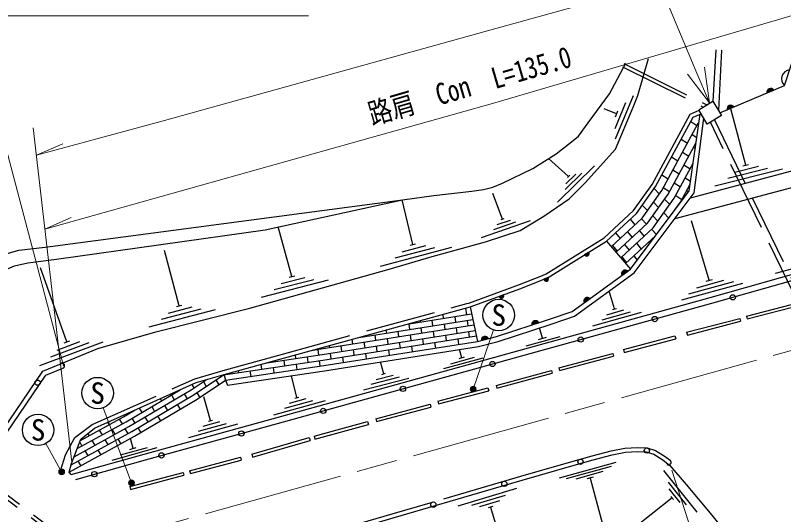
# Model space of a CAD drawing. Units: millimetres at full size, sheet at 1:1000; details may follow other scales. Extents: x 40000 to 680000, y 20000 to 380000.
# Drawn here: x 85316 to 151141, y 268140 to 310914 of the extents above; entities that cross this region are included whole.
import ezdxf
from ezdxf.enums import TextEntityAlignment as Align

# ---------------------------------------------------------------- set-up
doc = ezdxf.new("R2010")
doc.units = ezdxf.units.MM
doc.header["$LTSCALE"] = 1000
doc.linetypes.add('CHAIN', pattern=[18.5, 12, -1.5, 3.5, -1.5])
doc.linetypes.add('DASHED', pattern=[7.5, 6, -1.5])
for name, color, linetype, lineweight in [('M-BGD', 7, 'Continuous', 25), ('M-BMK', 2, 'CHAIN', 13), ('M-STR-HTXT', 7, 'Continuous', 13), ('M-STR-STRC', 7, 'Continuous', 25)]:
    doc.layers.add(name, color=color, linetype=linetype, lineweight=lineweight)
doc.styles.add('ＭＳ ゴシック', font='')
doc.styles.get('ＭＳ ゴシック').set_extended_font_data('MS Gothic')

msp = doc.modelspace()

# ---------------------------------------------------------------- hatches: boundary and pattern name
at = {"layer": 'M-BGD'}
for points in [[(150290, 304506), (149714, 304263, -0.84072)], [(146875, 303066), (146298, 302823, -0.84072)], [(134424, 290610, -0.4608), (134378, 290304, -0.4608), (134084, 290397)], [(137788, 289003), (137282, 288636, -0.84072)], [(130974, 288448, -0.4608), (130874, 288155, -0.4608), (130601, 288299)], [(127140, 286973, -0.4608), (127031, 286684, -0.4608), (126762, 286836)], [(134552, 286654), (134045, 286287, -0.84072)], [(130154, 284585), (129560, 284388, -0.84072)], [(125843, 283216), (125237, 283064, -0.84072)]]:
    msp.add_hatch(color=256, dxfattribs=at).paths.add_polyline_path(points)
at = {"layer": 'M-STR-HTXT'}
for points in [[(124761, 279016, -1), (124322, 278777, -0.41421), (124422, 279116, -0.41421)], [(89503, 271931, -1), (89064, 271692, -0.41421), (89164, 272031, -0.41421)], [(95487, 270977, -1), (95048, 270738, -0.41421), (95148, 271077, -0.41421)]]:
    msp.add_hatch(color=256, dxfattribs=at).paths.add_polyline_path(points)

# ---------------------------------------------------------------- linework, layer by layer
at = {"layer": 'M-BGD'}
for p, q in [((143157, 295267), (192361, 308393)), ((145321, 307971), (145089, 303552)), ((145820, 307945), (145549, 302783)), ((141838, 293510), (193870, 307387)), ((149714, 304263), (150290, 304506)), ((136738, 300348), (138264, 304046)), ((136835, 302471), (135774, 302909)), ((136711, 301225), (137626, 303443)), ((146298, 302823), (146875, 303066)), ((147890, 298088), (146607, 302894)), ((136729, 302213), (136942, 302730)), ((143181, 301812), (143713, 301470)), ((142359, 300296), (142890, 299954)), ((143301, 300712), (143709, 300449)), ((143421, 299611), (143576, 299512)), ((142478, 299196), (143009, 298853)), ((132711, 297115), (130992, 298647)), ((141536, 298780), (142067, 298438)), ((131753, 294920), (134927, 298022)), ((141656, 297680), (142187, 297338)), ((142598, 298096), (143129, 297753)), ((145258, 296303), (151055, 297779)), ((146372, 296958), (149763, 297822)), ((146961, 297480), (148996, 297998)), ((147653, 298027), (148127, 298148)), ((132415, 295987), (133845, 297385)), ((132491, 296481), (133350, 297320)), ((132611, 297017), (132811, 297213)), ((140713, 297264), (141244, 296922)), ((142718, 296995), (143175, 296701)), ((141775, 296580), (142306, 296237)), ((127064, 293464), (126228, 295652)), ((140044, 296082), (140489, 295621)), ((140833, 296164), (141364, 295822)), ((142837, 295895), (142991, 295796)), ((119374, 291280), (118455, 295099)), ((139983, 294906), (140429, 294445)), ((140935, 295160), (141380, 294699)), ((141895, 295479), (142426, 295137)), ((139032, 294653), (139477, 294192)), ((139923, 293731), (140368, 293270)), ((140874, 293984), (141301, 293543)), ((125258, 291896), (129452, 293329)), ((126312, 292573), (128205, 293219)), ((126593, 292986), (127729, 293374)), ((126932, 293419), (127197, 293509)), ((137997, 293453), (138391, 292959)), ((138962, 293488), (139400, 293035)), ((144765, 288218), (143251, 293303)), ((109012, 288549), (107834, 292793)), ((136731, 292281), (137125, 291787)), ((137758, 292373), (138152, 291879)), ((138785, 292465), (139178, 291971)), ((139838, 292582), (140255, 292150)), ((137605, 289657), (140154, 292016)), ((116592, 289414), (122716, 291059)), ((117871, 290130), (121251, 291039)), ((118453, 290660), (120481, 291205)), ((119137, 291216), (119610, 291343)), ((135974, 291581), (138018, 289170)), ((136492, 291202), (136886, 290708)), ((137519, 291294), (137913, 290800)), ((138546, 291386), (138940, 290892)), ((139572, 291478), (139664, 291363)), ((99352, 286021), (98087, 290767)), ((134424, 290610), (134084, 290397)), ((138307, 290306), (138597, 289942)), ((150457, 288824), (156060, 290347)), ((137280, 290214), (137674, 289720)), ((89740, 282944), (87475, 289278)), ((137282, 288636), (137788, 289003)), ((108086, 287938), (110119, 288464)), ((108775, 288488), (109249, 288611)), ((130974, 288448), (130601, 288299)), ((106416, 286761), (112150, 288247)), ((107499, 287414), (110887, 288291)), ((142420, 286545), (147636, 287983)), ((143012, 287051), (146869, 288113)), ((143696, 287581), (146010, 288219)), ((144495, 288144), (145035, 288293)), ((136642, 285759), (136234, 287203)), ((127140, 286973), (126762, 286836)), ((134045, 286287), (134552, 286654)), ((147959, 285148), (152598, 286343)), ((96792, 284241), (102455, 285709)), ((97839, 284884), (101227, 285763)), ((98426, 285409), (100459, 285936)), ((99115, 285959), (99590, 286082)), ((123884, 285837), (123958, 285262)), ((124273, 285932), (124916, 282983)), ((136474, 285711), (136811, 285807)), ((148021, 284906), (152660, 286101)), ((118877, 284462), (124404, 285332)), ((121936, 285302), (121982, 284950)), ((122970, 285106), (123031, 284630)), ((134799, 284303), (138975, 285483)), ((135602, 284842), (138008, 285522)), ((136002, 285266), (137445, 285674)), ((147959, 285148), (148021, 284906)), ((114733, 283324), (124506, 284862)), ((119017, 284484), (119078, 284008)), ((119989, 284767), (120005, 284639)), ((120993, 284795), (121054, 284319)), ((122043, 284474), (122104, 283998)), ((124019, 284785), (124080, 284309)), ((129560, 284388), (130154, 284585)), ((142829, 283759), (147377, 284954)), ((142892, 283517), (147441, 284712)), ((147377, 284954), (147441, 284712)), ((117067, 283965), (117102, 283696)), ((118090, 283852), (118151, 283376)), ((120066, 284163), (120127, 283687)), ((121116, 283842), (121177, 283366)), ((123092, 284153), (123153, 283677)), ((124142, 283833), (124203, 283356)), ((130473, 283245), (130226, 284135)), ((142829, 283759), (142892, 283517)), ((114146, 283162), (114198, 282753)), ((115119, 283430), (115125, 283385)), ((116113, 283541), (116174, 283065)), ((117163, 283220), (117224, 282744)), ((119139, 283531), (119200, 283055)), ((120189, 283211), (120250, 282734)), ((122165, 283522), (122226, 283045)), ((123214, 283201), (123276, 282725)), ((125237, 283064), (125843, 283216)), ((129091, 282613), (131982, 283414)), ((130136, 283152), (130810, 283338)), ((137419, 282278), (141832, 283451)), ((137483, 282037), (141896, 283210)), ((141832, 283451), (141896, 283210)), ((87412, 280916), (92828, 282950)), ((88355, 281654), (91631, 282885)), ((88884, 282238), (90850, 282976)), ((89511, 282858), (89969, 283030)), ((112198, 282627), (112222, 282442)), ((113210, 282598), (113271, 282122)), ((115186, 282909), (115247, 282433)), ((116236, 282588), (116297, 282112)), ((118212, 282899), (118273, 282423)), ((119262, 282579), (119323, 282102)), ((121238, 282890), (121299, 282414)), ((109276, 281825), (109315, 281520)), ((111233, 282289), (111294, 281813)), ((112283, 281966), (112344, 281490)), ((114259, 282277), (114320, 281801)), ((115309, 281956), (115370, 281480)), ((117285, 282268), (117346, 281791)), ((123572, 281583), (123377, 282285)), ((131885, 280720), (136513, 281949)), ((136513, 281949), (136577, 281708)), ((137419, 282278), (137483, 282037)), ((107329, 281287), (107337, 281228)), ((108326, 281374), (108387, 280898)), ((110305, 281667), (110366, 281191)), ((111355, 281337), (111416, 280861)), ((113332, 281645), (113393, 281169)), ((116872, 280203), (116608, 281219)), ((122013, 280653), (125386, 281587)), ((122624, 281071), (124648, 281632)), ((123336, 281517), (123808, 281648)), ((131949, 280478), (136577, 281708)), ((104409, 280474), (104429, 280312)), ((105419, 280459), (105480, 279982)), ((106355, 281016), (106408, 280605)), ((107398, 280751), (107459, 280275)), ((109376, 281044), (109438, 280568)), ((126497, 279217), (131249, 280492)), ((131249, 280492), (131314, 280250)), ((131885, 280720), (131949, 280478)), ((103340, 279642), (103202, 280139)), ((109443, 278169), (108977, 280045)), ((115155, 278827), (119042, 279838)), ((115813, 279308), (118233, 279937)), ((116222, 279724), (117673, 280102)), ((116703, 280159), (117041, 280247)), ((126562, 278976), (131314, 280250)), ((100436, 279284), (100612, 278995)), ((101427, 279542), (101677, 279131)), ((102491, 279678), (102741, 279268)), ((103331, 279664), (103498, 279234)), ((126497, 279217), (126562, 278976)), ((99777, 278482), (100027, 278072)), ((100862, 278584), (101112, 278174)), ((121507, 277863), (125807, 278991)), ((121570, 277621), (125871, 278749)), ((125807, 278991), (125871, 278749)), ((97730, 278075), (97840, 277894)), ((98684, 278393), (98934, 277983)), ((102036, 276198), (101451, 278240)), ((107470, 276687), (111897, 277917)), ((108399, 277256), (110808, 277925)), ((108800, 277679), (110246, 278081)), ((109274, 278122), (109611, 278216)), ((121507, 277863), (121570, 277621)), ((95926, 277269), (96153, 276896)), ((96997, 277395), (97246, 276985)), ((98090, 277484), (98340, 277074)), ((99183, 277573), (99433, 277163)), ((116195, 276359), (120848, 277601)), ((116260, 276117), (120913, 277360)), ((120848, 277601), (120913, 277360)), ((95023, 276866), (95060, 276807)), ((96403, 276486), (96653, 276076)), ((97496, 276575), (97746, 276165)), ((93219, 276060), (93350, 275846)), ((94209, 276319), (94459, 275909)), ((95309, 276397), (95559, 275987)), ((100180, 274745), (104377, 275917)), ((100994, 275284), (103402, 275956)), ((101395, 275707), (102839, 276111)), ((101868, 276151), (102205, 276245)), ((110920, 274857), (115494, 276110)), ((110986, 274616), (115560, 275869)), ((115494, 276110), (115560, 275869)), ((116195, 276359), (116260, 276117)), ((92490, 275374), (92740, 274963)), ((93600, 275436), (93850, 275026)), ((94709, 275499), (94959, 275088)), ((95809, 275577), (96059, 275167)), ((91516, 275089), (91630, 274901)), ((91881, 274491), (92131, 274080)), ((92990, 274553), (93240, 274143)), ((94100, 274616), (94350, 274205)), ((95407, 273806), (95172, 274657)), ((105564, 273308), (110499, 274743)), ((105633, 273068), (110569, 274503)), ((110499, 274743), (110569, 274503)), ((110920, 274857), (110986, 274616)), ((90827, 274337), (91021, 274018)), ((93607, 272811), (97462, 273877)), ((94314, 273255), (96627, 273895)), ((95137, 273732), (95677, 273881)), ((90381, 273186), (90411, 273135)), ((91271, 273608), (91521, 273197)), ((92381, 273670), (92631, 273260)), ((105564, 273308), (105633, 273068)), ((90661, 272725), (90912, 272314)), ((100250, 271896), (104599, 273050)), ((100314, 271655), (104663, 272809)), ((104599, 273050), (104663, 272809)), ((131942, 271289), (136793, 272639)), ((100250, 271896), (100314, 271655)), ((136358, 272269), (132505, 271196)), ((140848, 271918), (143718, 268346)), ((95126, 270543), (99686, 271750)), ((95190, 270301), (99749, 271508)), ((99686, 271750), (99749, 271508)), ((135652, 271824), (133340, 271180)), ((134830, 271346), (134291, 271195)), ((134560, 271270), (135940, 266190)), ((95126, 270543), (95190, 270301)), ((142832, 268970), (141266, 270918)), ((123245, 268896), (128281, 270395)), ((142285, 269172), (141345, 270341)), ((127287, 269786), (124411, 268930)), ((126797, 269327), (125072, 268813)), ((141581, 269568), (137996, 266722)), ((141691, 269432), (141472, 269705)), ((126221, 268843), (125819, 268723)), ((126020, 268783), (127257, 264742))]:
    msp.add_line(p, q, dxfattribs=at)
at = {"layer": 'M-BGD', "linetype": 'DASHED'}
for p, q in [((137459, 306782), (144564, 303238)), ((137325, 306514), (144258, 303056)), ((159111, 272524), (144863, 301766)), ((145206, 301971), (159462, 272586))]:
    msp.add_line(p, q, dxfattribs=at)
at = {"layer": 'M-BGD'}
for points in [[(145681, 302563), (151227, 304901), (152503, 308823), (152581, 309790)], [(90098, 271570), (96346, 273322), (107637, 276422), (144845, 286728), (174928, 295261), (211259, 305674), (220124, 307947)], [(90487, 271160), (96480, 272840), (107770, 275940), (144980, 286247), (175066, 294780), (211459, 305166), (220259, 307502)], [(61603, 273942), (74155, 275819), (81037, 287523), (81725, 288330), (82677, 289253), (83457, 289899), (84537, 290497), (85612, 290790), (87858, 291046), (118486, 295106), (121178, 295486), (124430, 295848), (125438, 295989), (126225, 296201), (127062, 296544), (129654, 297804), (131640, 299056), (133109, 300202), (133551, 300566), (134407, 301694), (136232, 304182), (137621, 306815)], [(63849, 265873), (74959, 267522), (80118, 269348), (87676, 280421), (92391, 282360), (97357, 283795), (105402, 285837), (117339, 289181), (121033, 290254), (125599, 291520), (128560, 292475), (130609, 293702), (132762, 295182), (134135, 296580), (136734, 299462), (138256, 303057), (138647, 304058), (139562, 307231)], [(90098, 271570), (89918, 271768), (90121, 272516), (90934, 274614), (92084, 275553), (100801, 279447), (103212, 280142), (108291, 281554), (124090, 285893), (124273, 285932), (128634, 287516), (130966, 288445), (135974, 291581), (138534, 293950), (140162, 296249), (143381, 302180), (144072, 302479)], [(89918, 271768), (95528, 274853), (100882, 278019), (103331, 279664), (111742, 280909), (124916, 282983), (126552, 283394), (131072, 284888), (133010, 285536), (138018, 289170), (143060, 295887), (143993, 302444)], [(130489, 288632), (130807, 288758), (135761, 291860), (138269, 294182), (139865, 296435), (143131, 302453), (143891, 302782)], [(103498, 279234), (111810, 280464), (125006, 282541), (126677, 282962), (131213, 284461), (133218, 285131), (138337, 288846), (143489, 295709), (144295, 302106)], [(136382, 291100), (139010, 293532), (140698, 295916), (143831, 301688), (143889, 301713)], [(136790, 290619), (139486, 293115), (141234, 295582), (143650, 300033)], [(137198, 290138), (139962, 292697), (141770, 295249), (143395, 298243)], [(141890, 294329), (142305, 294915), (143140, 296453)], [(61930, 272767), (74875, 275073), (81872, 287313), (82557, 288054), (83753, 288823), (85246, 289462), (86389, 289706), (88827, 290031), (106713, 292550), (118486, 295106)], [(110658, 282204), (111525, 282333), (124609, 284392)], [(106866, 281158), (111597, 281858), (124711, 283922)], [(90093, 272412), (95290, 275270), (100625, 278425), (103154, 280123), (111670, 281384), (124813, 283453)], [(81151, 270153), (87939, 280096), (89394, 280695)], [(90347, 273100), (95052, 275687), (100369, 278832), (101650, 279692)], [(90617, 273796), (94814, 276104), (99436, 278838)], [(90887, 274492), (94576, 276521), (95581, 277115)], [(122015, 269492), (126183, 270713), (128634, 271424), (133105, 272727), (134745, 273176), (136372, 273592), (137538, 273829), (138616, 273903), (139437, 273857), (140175, 273629), (140985, 273126), (141416, 272794)], [(95451, 261323), (98159, 262115), (102748, 263527), (112423, 266322), (117692, 267860), (126281, 270377), (128732, 271088), (133200, 272390), (134835, 272838), (136450, 273251), (137585, 273481), (138618, 273552), (139374, 273510), (140029, 273307), (140785, 272838), (141401, 272363), (142777, 270728), (144987, 268084), (146469, 266233), (147697, 264587), (152072, 256334)], [(95328, 261643), (98058, 262450), (102648, 263862), (112325, 266658), (117594, 268196), (121063, 269213)]]:
    msp.add_lwpolyline(points, dxfattribs=at)
msp.add_lwpolyline([(143867, 302822), (145089, 303552), (145816, 302336), (144595, 301605)], close=True, dxfattribs=at)
at = {"layer": 'M-BGD', "linetype": 'DASHED'}
for points in [[(89185, 271892), (89624, 273271), (90418, 274750), (91899, 275854), (100681, 279777), (103117, 280478), (108198, 281892), (124007, 286234), (124176, 286269), (128509, 287843), (130489, 288632)], [(71711, 279294), (80670, 272373), (101172, 257034)], [(72153, 279395), (80883, 272650), (100062, 258185)]]:
    msp.add_lwpolyline(points, dxfattribs=at)
at = {"layer": 'M-BGD'}
for centre in [(146782, 286758), (140097, 284894), (133758, 283138), (126190, 281042), (87223, 279447), (118522, 278918), (111696, 277027), (104682, 275092), (139424, 273632), (97836, 273213), (133737, 272667), (92083, 271607), (127209, 270776), (121127, 268997)]:
    msp.add_circle(centre, 225, dxfattribs=at)
for centre, radius, start, end in [((151724, 305477), 762, 94.747, 229.21499), ((150023, 304334), 318, 32.7491, 192.96683), ((146607, 302894), 318, 32.7491, 192.96683), ((134271, 290477), 203, 203.08796, 41.01135), ((137567, 288775), 318, 45.86096, 206.07869), ((130799, 288344), 203, 192.7492, 30.67258), ((126962, 286875), 203, 191.00487, 28.92826), ((134330, 286426), 318, 45.86096, 206.07869), ((129874, 284435), 318, 28.17834, 188.39607), ((125553, 283087), 318, 24.01533, 184.23306), ((89309, 280903), 225, 292.35756, 112.35756), ((141279, 272615), 225, 232.38117, 52.38117)]:
    msp.add_arc(centre, radius, start, end, dxfattribs=at)
at = {"layer": 'M-BMK'}
msp.add_lwpolyline([(65962, 258284), (161987, 285047), (210057, 298531)], dxfattribs=at)
at = {"layer": 'M-STR-HTXT'}
for p, q in [((144790, 303408), (143631, 306175)), ((144373, 306486), (144790, 303408)), ((144790, 303408), (142890, 305865)), ((89448, 280876), (83839, 301985)), ((90166, 272633), (86842, 301274)), ((87113, 298939), (89370, 299903)), ((87848, 292605), (90097, 293590)), ((124541, 278896), (126290, 283961)), ((95267, 270858), (92840, 277288)), ((89283, 271811), (87928, 274223)), ((141565, 271939), (148795, 249637))]:
    msp.add_line(p, q, dxfattribs=at)
for points in [[(87113, 298939), (98092, 301905), (125982, 309637), (155125, 317715), (180292, 324848), (200394, 329293), (209384, 331003), (215105, 331965)], [(87848, 292605), (100356, 296109), (126184, 303368), (155174, 311886), (181841, 319206), (203486, 323725), (211996, 325094), (216383, 325827)], [(143631, 306175), (138874, 317536), (100901, 317536)], [(71807, 280246), (72444, 310863), (110431, 310863)]]:
    msp.add_lwpolyline(points, dxfattribs=at)
for centre in [(124541, 278896), (89283, 271811), (95267, 270858)]:
    msp.add_circle(centre, 250, dxfattribs=at)
at = {"layer": 'M-STR-STRC'}
for centre in [(126731, 285237), (92363, 278552), (87266, 275400)]:
    msp.add_circle(centre, 1350, dxfattribs=at)

# ---------------------------------------------------------------- texts
at = {"layer": 'M-STR-HTXT', "style": 'ＭＳ ゴシック', "width": 0.8}
msp.add_text('路肩\u3000Con\u3000L=135.0', height=1833, rotation=16.26, dxfattribs=at).set_placement((124655, 303504), align=Align.BOTTOM_CENTER)
at = {"layer": 'M-STR-STRC', "style": 'ＭＳ ゴシック'}
for p in [(126731, 285237), (92363, 278552), (87266, 275400)]:
    msp.add_text('S', height=1833, dxfattribs=at).set_placement(p, align=Align.MIDDLE_CENTER)

doc.saveas('drawing.dxf')
